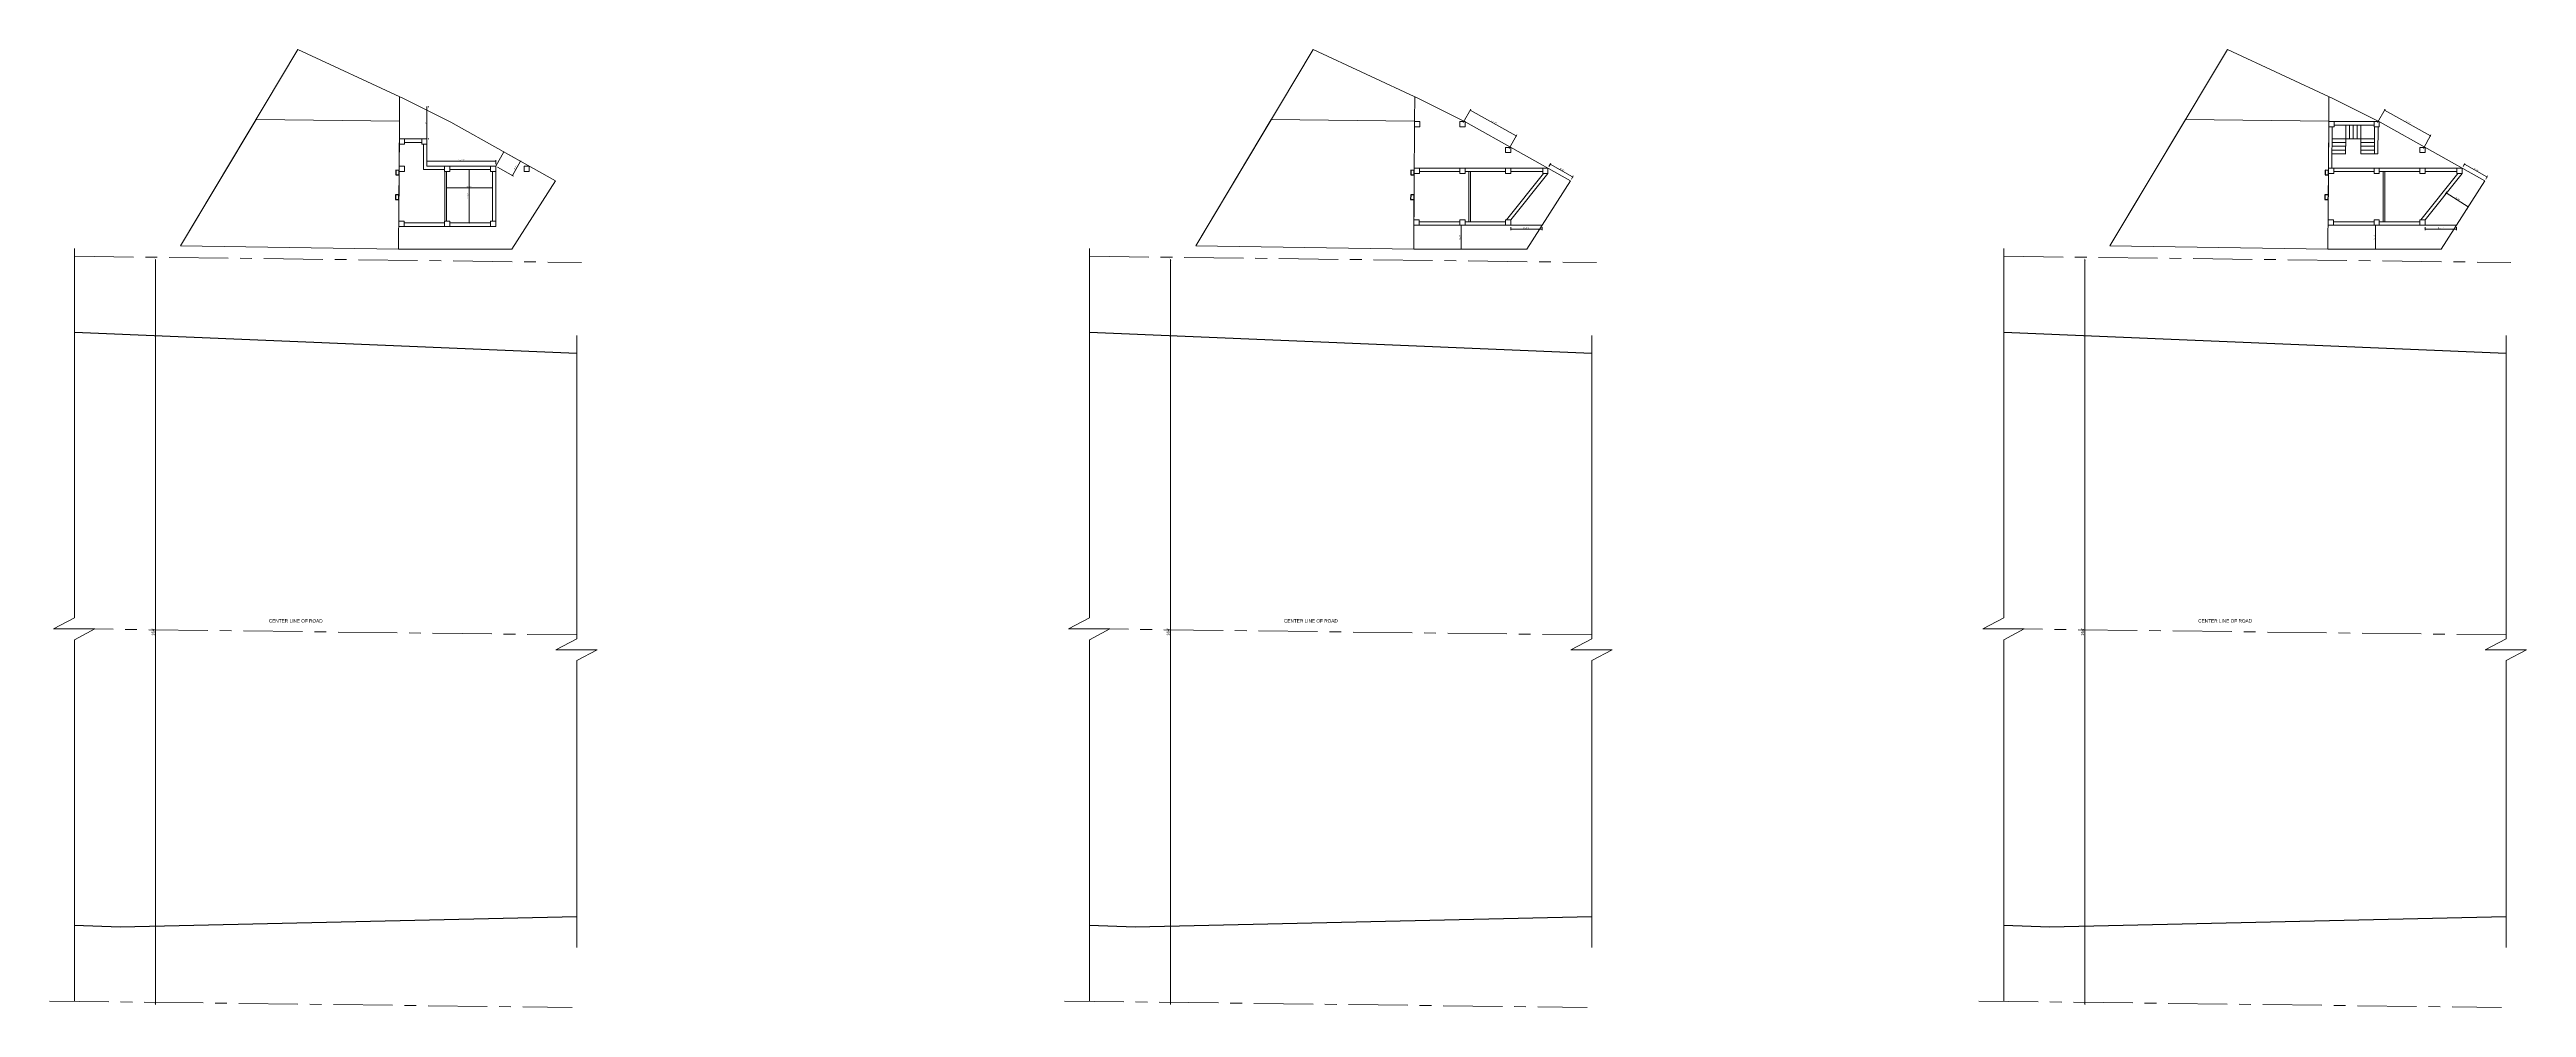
# Model space of a CAD drawing. Header units: inches. Extents: x 4069 to 291496, y -47643 to 12535.
# Drawn here: x 52013 to 58556, y 6206 to 8737 of the extents above; entities that cross this region are included whole.
import ezdxf

# ---------------------------------------------------------------- set-up
doc = ezdxf.new("R2010")
doc.units = ezdxf.units.IN
doc.header["$LTSCALE"] = 5
doc.header["$MEASUREMENT"] = 0
doc.linetypes.add('CENTER', pattern=[2, 1.25, -0.25, 0.25, -0.25])
doc.layers.add('A-WALL', color=7, linetype='Continuous', lineweight=9)
doc.layers.add('DOOR', color=62, linetype='Continuous', lineweight=0)
for name, color, linetype in [('DIM', 5, 'Continuous'), ('TEXT', 6, 'Continuous'), ('WALL', 7, 'Continuous')]:
    doc.layers.add(name, color=color, linetype=linetype)
doc.layers.add('dim line', color=7, linetype='Continuous', lineweight=15, true_color=0xfab2b2)
doc.styles.get("Standard").update_dxf_attribs({"font": 'arial.ttf'})
doc.styles.add('tt', font='stylu.ttf', dxfattribs={"height": 8})
doc.dimstyles.new('Copy(2) of STANDARD', dxfattribs={"dimtxt": 2, "dimasz": 4, "dimexe": 0, "dimexo": 0, "dimgap": 2, "dimtad": 1, "dimdec": 0, "dimzin": 0, "dimdsep": 46, "dimlunit": 3, "dimtxsty": 'tt', "dimblk": 'ARCHTICK', "dimcen": 0.0505, "dimse1": 1, "dimse2": 1, "dimclrd": 5, "dimclre": 5, "dimclrt": 7, "dimadec": 1, "dimazin": 0, "dimtm": 1e-09, "dimtfac": 1, "dimtdec": 0, "dimtofl": 0, "dimtmove": 1, "dimatfit": 3, "dimfxl": 1, "dimtolj": 2, "dimtzin": 0, "dimlwd": 13, "dimarcsym": 0})
doc.dimstyles.new('Standard$0', dxfattribs={"dimtxt": 6, "dimasz": 4, "dimexe": 3, "dimexo": 6, "dimgap": 3, "dimtad": 1, "dimdec": 1, "dimzin": 0, "dimdsep": 46, "dimlunit": 4, "dimtxsty": 'Standard', "dimcen": 0.09, "dimclrd": 6, "dimclre": 6, "dimclrt": 7, "dimadec": 0, "dimazin": 0, "dimtfac": 1, "dimtdec": 1, "dimtix": 1, "dimtofl": 0, "dimtmove": 1, "dimatfit": 3, "dimfxl": 1, "dimtolj": 1, "dimtzin": 0, "dimlwd": 18, "dimlwe": 18, "dimarcsym": 0})

# ---------------------------------------------------------------- blocks, each defined once
blk = doc.blocks.new('_ArchTick')
at = {"color": 0, "linetype": 'ByBlock', "const_width": 0.15}
blk.add_lwpolyline([(-0.5, -0.5), (0.5, 0.5)], dxfattribs=at)
blk = doc.blocks.new('*D1864')
at = {"layer": 'Defpoints', "color": 0, "ltscale": 5, "transparency": 16777216}
for p in [(52748.3, 8182.2), (52292.5, 6214.3), (52724, 6214.3)]:
    blk.add_point(p, dxfattribs=at)
at = {"layer": 'DIM', "color": 5, "lineweight": 13, "ltscale": 5, "transparency": 16777216}
blk.add_line((52292.5, 8182.2), (52292.5, 6214.3), dxfattribs=at)
at = {"layer": 'DIM', "color": 5, "lineweight": 13, "ltscale": 5, "transparency": 16777216, "xscale": 4, "yscale": 4, "zscale": 4}
for p, rotation in [((52292.5, 8182.2), 90), ((52292.5, 6214.3), 270)]:
    blk.add_blockref('_ArchTick', p, dxfattribs=dict(at, rotation=rotation))
at = {"layer": 'DIM', "color": 7, "ltscale": 5, "transparency": 16777216, "insert": (52286.3, 7198.2), "char_height": 8, "attachment_point": 5, "rotation": 90, "style": 'tt'}
blk.add_mtext("\\A2;164'", dxfattribs=at)
blk = doc.blocks.new('oblique')
at = {"color": 0, "lineweight": -2}
blk.add_line((0.25, 0.25), (-0.25, -0.25), dxfattribs=at)
at = {"layer": 'dim line', "lineweight": 9}
for p, q in [((-0.4375, 0), (0.4375, 0)), ((0, 0.4375), (0, -0.4375))]:
    blk.add_line(p, q, dxfattribs=at)
blk = doc.blocks.new('*D1866')
at = {"layer": 'A-WALL', "color": 47, "lineweight": 0, "ltscale": 5, "transparency": 16777216}
for p, q in [((53009.9, 8433.4), (53009.9, 8444.7)), ((53191.6, 8433.4), (53191.6, 8444.7))]:
    blk.add_line(p, q, dxfattribs=at)
at = {"layer": 'A-WALL', "color": 33, "lineweight": 0, "ltscale": 5, "transparency": 16777216}
blk.add_line((53009.9, 8441.7), (53191.6, 8441.7), dxfattribs=at)
at = {"layer": 'Defpoints', "color": 0, "ltscale": 5, "transparency": 16777216}
for p in [(53191.6, 8441.7), (53009.9, 8428.4), (53191.6, 8428.4)]:
    blk.add_point(p, dxfattribs=at)
at = {"layer": 'A-WALL', "color": 33, "lineweight": 0, "ltscale": 5, "transparency": 16777216, "xscale": 2, "yscale": 2, "zscale": 2, "rotation": 180}
blk.add_blockref('oblique', (53009.9, 8441.7), dxfattribs=at)
at = {"layer": 'A-WALL', "color": 33, "lineweight": 0, "ltscale": 5, "transparency": 16777216, "xscale": 2, "yscale": 2, "zscale": 2}
blk.add_blockref('oblique', (53191.6, 8441.7), dxfattribs=at)
at = {"layer": 'A-WALL', "color": 7, "ltscale": 5, "transparency": 16777216, "insert": (53100.8, 8444.4), "char_height": 4.5, "attachment_point": 5}
blk.add_mtext('\\A1;15\'-2"', dxfattribs=at)
blk = doc.blocks.new('_OBLIQUE')
at = {"color": 0, "linetype": 'ByBlock'}
blk.add_line((-0.5, -0.5), (0.5, 0.5), dxfattribs=at)
blk = doc.blocks.new('*D1867')
at = {"layer": 'A-WALL', "color": 47, "lineweight": 0, "ltscale": 5, "transparency": 16777216}
for p, q in [((53217.2, 8463.8), (53259.7, 8439.9)), ((53196, 8425.9), (53238.4, 8402.1))]:
    blk.add_line(p, q, dxfattribs=at)
at = {"layer": 'A-WALL', "color": 33, "lineweight": 0, "ltscale": 5, "transparency": 16777216}
blk.add_line((53235.8, 8403.5), (53257.1, 8441.4), dxfattribs=at)
at = {"layer": 'Defpoints', "color": 0, "ltscale": 5, "transparency": 16777216}
for p in [(53212.9, 8466.2), (53257.1, 8441.4), (53191.6, 8428.4)]:
    blk.add_point(p, dxfattribs=at)
at = {"layer": 'A-WALL', "color": 33, "lineweight": 0, "ltscale": 5, "transparency": 16777216, "xscale": 2, "yscale": 2, "zscale": 2}
for p, rotation in [((53257.1, 8441.4), 60.67918197654677), ((53235.8, 8403.5), 240.6791819765467)]:
    blk.add_blockref('oblique', p, dxfattribs=dict(at, rotation=rotation))
at = {"layer": 'A-WALL', "color": 7, "ltscale": 5, "transparency": 16777216, "insert": (53244, 8423.8), "char_height": 4.5, "attachment_point": 5, "rotation": 60.67918}
blk.add_mtext('\\A1;3\'-7"', dxfattribs=at)
blk = doc.blocks.new('*D1868')
at = {"layer": 'A-WALL', "color": 33, "lineweight": 0, "ltscale": 5, "transparency": 16777216}
blk.add_line((53009.9, 8500.4), (53009.9, 8584.8), dxfattribs=at)
at = {"layer": 'A-WALL', "color": 47, "lineweight": 0, "ltscale": 5, "transparency": 16777216}
for p, q in [((53014.9, 8584.8), (53012.9, 8584.8)), ((53014.9, 8500.4), (53012.9, 8500.4))]:
    blk.add_line(p, q, dxfattribs=at)
at = {"layer": 'Defpoints', "color": 0, "ltscale": 5, "transparency": 16777216}
for p in [(53009.9, 8584.8, -58.2), (53009.9, 8584.8), (53009.9, 8500.4, -58.2)]:
    blk.add_point(p, dxfattribs=at)
at = {"layer": 'A-WALL', "color": 33, "lineweight": 0, "ltscale": 5, "transparency": 16777216, "xscale": 2, "yscale": 2, "zscale": 2}
for p, rotation in [((53009.9, 8584.8), 90), ((53009.9, 8500.4), 270)]:
    blk.add_blockref('oblique', p, dxfattribs=dict(at, rotation=rotation))
at = {"layer": 'A-WALL', "color": 7, "ltscale": 5, "transparency": 16777216, "insert": (53007.2, 8542.6), "char_height": 4.5, "attachment_point": 5, "rotation": 90}
blk.add_mtext("\\A1;7'", dxfattribs=at)
blk = doc.blocks.new('*D1870')
at = {"layer": 'Defpoints', "color": 0, "ltscale": 5, "transparency": 16777216}
for p in [(55429.8, 8182.2), (54974, 6214.3), (55405.5, 6214.3)]:
    blk.add_point(p, dxfattribs=at)
at = {"layer": 'DIM', "color": 5, "lineweight": 13, "ltscale": 5, "transparency": 16777216}
blk.add_line((54974, 8182.2), (54974, 6214.3), dxfattribs=at)
at = {"layer": 'DIM', "color": 5, "lineweight": 13, "ltscale": 5, "transparency": 16777216, "xscale": 4, "yscale": 4, "zscale": 4}
for p, rotation in [((54974, 8182.2), 90), ((54974, 6214.3), 270)]:
    blk.add_blockref('_ArchTick', p, dxfattribs=dict(at, rotation=rotation))
at = {"layer": 'DIM', "color": 7, "ltscale": 5, "transparency": 16777216, "insert": (54967.8, 7198.2), "char_height": 8, "attachment_point": 5, "rotation": 90, "style": 'tt'}
blk.add_mtext("\\A2;164'", dxfattribs=at)
blk = doc.blocks.new('*D1872')
at = {"layer": 'A-WALL', "color": 47, "lineweight": 0, "ltscale": 5, "transparency": 16777216}
for p, q in [((55873.1, 8267.4), (55873.1, 8259.2)), ((55955.8, 8267.4), (55955.8, 8259.2))]:
    blk.add_line(p, q, dxfattribs=at)
at = {"layer": 'A-WALL', "color": 33, "lineweight": 0, "ltscale": 5, "transparency": 16777216}
blk.add_line((55873.1, 8262.2), (55955.8, 8262.2), dxfattribs=at)
at = {"layer": 'Defpoints', "color": 0, "ltscale": 5, "transparency": 16777216}
for p in [(55873.1, 8272.4), (55955.8, 8272.4), (55955.8, 8262.2)]:
    blk.add_point(p, dxfattribs=at)
at = {"layer": 'A-WALL', "color": 33, "lineweight": 0, "ltscale": 5, "transparency": 16777216, "xscale": 2, "yscale": 2, "zscale": 2, "rotation": 180}
blk.add_blockref('oblique', (55873.1, 8262.2), dxfattribs=at)
at = {"layer": 'A-WALL', "color": 33, "lineweight": 0, "ltscale": 5, "transparency": 16777216, "xscale": 2, "yscale": 2, "zscale": 2}
blk.add_blockref('oblique', (55955.8, 8262.2), dxfattribs=at)
at = {"layer": 'A-WALL', "color": 7, "ltscale": 5, "transparency": 16777216, "insert": (55914.5, 8265), "char_height": 4.5, "attachment_point": 5}
blk.add_mtext('\\A1;6\'-11"', dxfattribs=at)
blk = doc.blocks.new('*D1873')
at = {"layer": 'A-WALL', "color": 47, "lineweight": 0, "ltscale": 5, "transparency": 16777216}
for p, q in [((55740, 8272.4), (55739.1, 8272.4)), ((55740, 8209.4), (55739.1, 8209.4))]:
    blk.add_line(p, q, dxfattribs=at)
at = {"layer": 'A-WALL', "color": 33, "lineweight": 0, "ltscale": 5, "transparency": 16777216}
blk.add_line((55742.1, 8272.4), (55742.1, 8209.4), dxfattribs=at)
at = {"layer": 'Defpoints', "color": 0, "ltscale": 5, "transparency": 16777216}
for p in [(55745, 8272.4, -58.2), (55742.1, 8209.4), (55745, 8209.4, -58.2)]:
    blk.add_point(p, dxfattribs=at)
at = {"layer": 'A-WALL', "color": 33, "lineweight": 0, "ltscale": 5, "transparency": 16777216, "xscale": 2, "yscale": 2, "zscale": 2}
for p, rotation in [((55742.1, 8272.4), 90), ((55742.1, 8209.4), 270)]:
    blk.add_blockref('oblique', p, dxfattribs=dict(at, rotation=rotation))
at = {"layer": 'A-WALL', "color": 7, "ltscale": 5, "transparency": 16777216, "insert": (55739.3, 8240.9), "char_height": 4.5, "attachment_point": 5, "rotation": 90}
blk.add_mtext('\\A1;5\'-3"', dxfattribs=at)
blk = doc.blocks.new('*D1874')
at = {"layer": 'A-WALL', "color": 47, "lineweight": 0, "ltscale": 5, "transparency": 16777216}
for p, q in [((55747.5, 8543.4), (55767.4, 8579)), ((55868.6, 8475.5), (55888.5, 8511.1))]:
    blk.add_line(p, q, dxfattribs=at)
at = {"layer": 'A-WALL', "color": 33, "lineweight": 0, "ltscale": 5, "transparency": 16777216}
blk.add_line((55766, 8576.4), (55887, 8508.5), dxfattribs=at)
at = {"layer": 'Defpoints', "color": 0, "ltscale": 5, "transparency": 16777216}
for p in [(55745, 8539, -58.2), (55887, 8508.5), (55866.1, 8471.2, -58.2)]:
    blk.add_point(p, dxfattribs=at)
at = {"layer": 'A-WALL', "color": 33, "lineweight": 0, "ltscale": 5, "transparency": 16777216, "xscale": 2, "yscale": 2, "zscale": 2}
for p, rotation in [((55766, 8576.4), 150.7325255495522), ((55887, 8508.5), 330.7325255495522)]:
    blk.add_blockref('oblique', p, dxfattribs=dict(at, rotation=rotation))
at = {"layer": 'A-WALL', "color": 7, "ltscale": 5, "transparency": 16777216, "insert": (55827.9, 8544.8), "char_height": 4.5, "attachment_point": 5, "rotation": 330.73253}
blk.add_mtext('\\A1;11\'-7"', dxfattribs=at)
blk = doc.blocks.new('*D1875')
at = {"layer": 'A-WALL', "color": 47, "lineweight": 0, "ltscale": 5, "transparency": 16777216}
for p, q in [((55973.6, 8427.5), (55978.3, 8435.9)), ((56033.1, 8394.1), (56037.8, 8402.5))]:
    blk.add_line(p, q, dxfattribs=at)
at = {"layer": 'A-WALL', "color": 33, "lineweight": 0, "ltscale": 5, "transparency": 16777216}
blk.add_line((55976.8, 8433.3), (56036.3, 8399.9), dxfattribs=at)
at = {"layer": 'Defpoints', "color": 0, "ltscale": 5, "transparency": 16777216}
for p in [(55971.1, 8423.1, -58.2), (56030.6, 8389.7, -58.2), (56036.3, 8399.9)]:
    blk.add_point(p, dxfattribs=at)
at = {"layer": 'A-WALL', "color": 33, "lineweight": 0, "ltscale": 5, "transparency": 16777216, "xscale": 2, "yscale": 2, "zscale": 2}
for p, rotation in [((55976.8, 8433.3), 150.6791819765437), ((56036.3, 8399.9), 330.6791819765437)]:
    blk.add_blockref('oblique', p, dxfattribs=dict(at, rotation=rotation))
at = {"layer": 'A-WALL', "color": 7, "ltscale": 5, "transparency": 16777216, "insert": (56008, 8419), "char_height": 4.5, "attachment_point": 5, "rotation": 330.67918}
blk.add_mtext('\\A1;5\'-8"', dxfattribs=at)
blk = doc.blocks.new('*D1880')
at = {"layer": 'Defpoints', "color": 0, "ltscale": 5, "transparency": 16777216}
for p in [(57844.9, 8182.2), (57389.1, 6214.3), (57820.6, 6214.3)]:
    blk.add_point(p, dxfattribs=at)
at = {"layer": 'DIM', "color": 5, "lineweight": 13, "ltscale": 5, "transparency": 16777216}
blk.add_line((57389.1, 8182.2), (57389.1, 6214.3), dxfattribs=at)
at = {"layer": 'DIM', "color": 5, "lineweight": 13, "ltscale": 5, "transparency": 16777216, "xscale": 4, "yscale": 4, "zscale": 4}
for p, rotation in [((57389.1, 8182.2), 90), ((57389.1, 6214.3), 270)]:
    blk.add_blockref('_ArchTick', p, dxfattribs=dict(at, rotation=rotation))
at = {"layer": 'DIM', "color": 7, "ltscale": 5, "transparency": 16777216, "insert": (57382.9, 7198.2), "char_height": 8, "attachment_point": 5, "rotation": 90, "style": 'tt'}
blk.add_mtext("\\A2;164'", dxfattribs=at)
blk = doc.blocks.new('*D1882')
at = {"layer": 'A-WALL', "color": 47, "lineweight": 0, "ltscale": 5, "transparency": 16777216}
for p, q in [((58288.2, 8267.4), (58288.2, 8259.2)), ((58370.9, 8267.4), (58370.9, 8259.2))]:
    blk.add_line(p, q, dxfattribs=at)
at = {"layer": 'A-WALL', "color": 33, "lineweight": 0, "ltscale": 5, "transparency": 16777216}
blk.add_line((58288.2, 8262.2), (58370.9, 8262.2), dxfattribs=at)
at = {"layer": 'Defpoints', "color": 0, "ltscale": 5, "transparency": 16777216}
for p in [(58288.2, 8272.4), (58370.9, 8272.4), (58370.9, 8262.2)]:
    blk.add_point(p, dxfattribs=at)
at = {"layer": 'A-WALL', "color": 33, "lineweight": 0, "ltscale": 5, "transparency": 16777216, "xscale": 2, "yscale": 2, "zscale": 2, "rotation": 180}
blk.add_blockref('oblique', (58288.2, 8262.2), dxfattribs=at)
at = {"layer": 'A-WALL', "color": 33, "lineweight": 0, "ltscale": 5, "transparency": 16777216, "xscale": 2, "yscale": 2, "zscale": 2}
blk.add_blockref('oblique', (58370.9, 8262.2), dxfattribs=at)
at = {"layer": 'A-WALL', "color": 7, "ltscale": 5, "transparency": 16777216, "insert": (58329.6, 8265), "char_height": 4.5, "attachment_point": 5}
blk.add_mtext('\\A1;6\'-11"', dxfattribs=at)
blk = doc.blocks.new('*D1877')
at = {"layer": 'A-WALL', "color": 47, "lineweight": 0, "ltscale": 5, "transparency": 16777216}
for p, q in [((58155.1, 8272.4), (58154.2, 8272.4)), ((58155.1, 8209.4), (58154.2, 8209.4))]:
    blk.add_line(p, q, dxfattribs=at)
at = {"layer": 'A-WALL', "color": 33, "lineweight": 0, "ltscale": 5, "transparency": 16777216}
blk.add_line((58157.2, 8272.4), (58157.2, 8209.4), dxfattribs=at)
at = {"layer": 'Defpoints', "color": 0, "ltscale": 5, "transparency": 16777216}
for p in [(58160.1, 8272.4, -58.2), (58157.2, 8209.4), (58160.1, 8209.4, -58.2)]:
    blk.add_point(p, dxfattribs=at)
at = {"layer": 'A-WALL', "color": 33, "lineweight": 0, "ltscale": 5, "transparency": 16777216, "xscale": 2, "yscale": 2, "zscale": 2}
for p, rotation in [((58157.2, 8272.4), 90), ((58157.2, 8209.4), 270)]:
    blk.add_blockref('oblique', p, dxfattribs=dict(at, rotation=rotation))
at = {"layer": 'A-WALL', "color": 7, "ltscale": 5, "transparency": 16777216, "insert": (58154.4, 8240.9), "char_height": 4.5, "attachment_point": 5, "rotation": 90}
blk.add_mtext('\\A1;5\'-3"', dxfattribs=at)
blk = doc.blocks.new('*D1878')
at = {"layer": 'A-WALL', "color": 47, "lineweight": 0, "ltscale": 5, "transparency": 16777216}
for p, q in [((58162.6, 8543.4), (58182.5, 8579)), ((58283.7, 8475.5), (58303.6, 8511.1))]:
    blk.add_line(p, q, dxfattribs=at)
at = {"layer": 'A-WALL', "color": 33, "lineweight": 0, "ltscale": 5, "transparency": 16777216}
blk.add_line((58181.1, 8576.4), (58302.1, 8508.5), dxfattribs=at)
at = {"layer": 'Defpoints', "color": 0, "ltscale": 5, "transparency": 16777216}
for p in [(58160.1, 8539, -58.2), (58302.1, 8508.5), (58281.2, 8471.2, -58.2)]:
    blk.add_point(p, dxfattribs=at)
at = {"layer": 'A-WALL', "color": 33, "lineweight": 0, "ltscale": 5, "transparency": 16777216, "xscale": 2, "yscale": 2, "zscale": 2}
for p, rotation in [((58181.1, 8576.4), 150.7325255495522), ((58302.1, 8508.5), 330.7325255495522)]:
    blk.add_blockref('oblique', p, dxfattribs=dict(at, rotation=rotation))
at = {"layer": 'A-WALL', "color": 7, "ltscale": 5, "transparency": 16777216, "insert": (58242.9, 8544.8), "char_height": 4.5, "attachment_point": 5, "rotation": 330.73253}
blk.add_mtext('\\A1;11\'-7"', dxfattribs=at)
blk = doc.blocks.new('*D1879')
at = {"layer": 'A-WALL', "color": 47, "lineweight": 0, "ltscale": 5, "transparency": 16777216}
for p, q in [((58388.7, 8427.5), (58393.4, 8435.9)), ((58448.2, 8394.1), (58452.9, 8402.5))]:
    blk.add_line(p, q, dxfattribs=at)
at = {"layer": 'A-WALL', "color": 33, "lineweight": 0, "ltscale": 5, "transparency": 16777216}
blk.add_line((58391.9, 8433.3), (58451.4, 8399.9), dxfattribs=at)
at = {"layer": 'Defpoints', "color": 0, "ltscale": 5, "transparency": 16777216}
for p in [(58386.2, 8423.1, -58.2), (58445.7, 8389.7, -58.2), (58451.4, 8399.9)]:
    blk.add_point(p, dxfattribs=at)
at = {"layer": 'A-WALL', "color": 33, "lineweight": 0, "ltscale": 5, "transparency": 16777216, "xscale": 2, "yscale": 2, "zscale": 2}
for p, rotation in [((58391.9, 8433.3), 150.6791819765437), ((58451.4, 8399.9), 330.6791819765437)]:
    blk.add_blockref('oblique', p, dxfattribs=dict(at, rotation=rotation))
at = {"layer": 'A-WALL', "color": 7, "ltscale": 5, "transparency": 16777216, "insert": (58423, 8419), "char_height": 4.5, "attachment_point": 5, "rotation": 330.67918}
blk.add_mtext('\\A1;5\'-8"', dxfattribs=at)
blk = doc.blocks.new('*D1886')
at = {"layer": 'A-WALL', "color": 47, "lineweight": 0, "ltscale": 5, "transparency": 16777216}
for p, q in [((58339.9, 8352), (58345.3, 8360.4)), ((58398, 8314.9), (58403.4, 8323.3))]:
    blk.add_line(p, q, dxfattribs=at)
at = {"layer": 'A-WALL', "color": 33, "lineweight": 0, "ltscale": 5, "transparency": 16777216}
blk.add_line((58343.7, 8357.9), (58401.8, 8320.8), dxfattribs=at)
at = {"layer": 'Defpoints', "color": 0, "ltscale": 5, "transparency": 16777216}
for p in [(58337.2, 8347.7, -58.2), (58395.3, 8310.7, -58.2), (58401.8, 8320.8)]:
    blk.add_point(p, dxfattribs=at)
at = {"layer": 'A-WALL', "color": 33, "lineweight": 0, "ltscale": 5, "transparency": 16777216, "xscale": 2, "yscale": 2, "zscale": 2}
for p, rotation in [((58343.7, 8357.9), 147.4840471670188), ((58401.8, 8320.8), 327.4840471670189)]:
    blk.add_blockref('oblique', p, dxfattribs=dict(at, rotation=rotation))
at = {"layer": 'A-WALL', "color": 7, "ltscale": 5, "transparency": 16777216, "insert": (58374.2, 8341.7), "char_height": 4.5, "attachment_point": 5, "rotation": 327.48405}
blk.add_mtext('\\A1;5\'-9"', dxfattribs=at)
blk = doc.blocks.new('*D1892')
at = {"layer": 'A-WALL', "color": 47, "lineweight": 0, "ltscale": 5, "transparency": 16777216}
for p, q in [((53119.1, 8419.4), (53118.4, 8419.4)), ((53119.1, 8278.4), (53118.4, 8278.4))]:
    blk.add_line(p, q, dxfattribs=at)
at = {"layer": 'A-WALL', "color": 33, "lineweight": 0, "ltscale": 5, "transparency": 16777216}
blk.add_line((53121.4, 8419.4), (53121.4, 8278.4), dxfattribs=at)
at = {"layer": 'Defpoints', "color": 0, "ltscale": 5, "transparency": 16777216}
for p in [(53124.1, 8419.4, -58.2), (53121.4, 8278.4), (53124.1, 8278.4, -58.2)]:
    blk.add_point(p, dxfattribs=at)
at = {"layer": 'A-WALL', "color": 33, "lineweight": 0, "ltscale": 5, "transparency": 16777216, "xscale": 2, "yscale": 2, "zscale": 2}
for p, rotation in [((53121.4, 8419.4), 90), ((53121.4, 8278.4), 270)]:
    blk.add_blockref('oblique', p, dxfattribs=dict(at, rotation=rotation))
at = {"layer": 'A-WALL', "color": 7, "ltscale": 5, "transparency": 16777216, "insert": (53118.6, 8348.9), "char_height": 4.5, "attachment_point": 5, "rotation": 90}
blk.add_mtext('\\A1;11\'-9"', dxfattribs=at)
blk = doc.blocks.new('*D1893')
at = {"layer": 'A-WALL', "color": 47, "lineweight": 0, "ltscale": 5, "transparency": 16777216}
for p, q in [((53061.7, 8353.9), (53061.7, 8374.3)), ((53182.6, 8353.9), (53182.6, 8374.3))]:
    blk.add_line(p, q, dxfattribs=at)
at = {"layer": 'A-WALL', "color": 33, "lineweight": 0, "ltscale": 5, "transparency": 16777216}
blk.add_line((53061.7, 8371.3), (53182.6, 8371.3), dxfattribs=at)
at = {"layer": 'Defpoints', "color": 0, "ltscale": 5, "transparency": 16777216}
for p in [(53061.7, 8348.9, -58.2), (53182.6, 8371.3), (53182.6, 8348.9, -58.2)]:
    blk.add_point(p, dxfattribs=at)
at = {"layer": 'A-WALL', "color": 33, "lineweight": 0, "ltscale": 5, "transparency": 16777216, "xscale": 2, "yscale": 2, "zscale": 2, "rotation": 180}
blk.add_blockref('oblique', (53061.7, 8371.3), dxfattribs=at)
at = {"layer": 'A-WALL', "color": 33, "lineweight": 0, "ltscale": 5, "transparency": 16777216, "xscale": 2, "yscale": 2, "zscale": 2}
blk.add_blockref('oblique', (53182.6, 8371.3), dxfattribs=at)
at = {"layer": 'A-WALL', "color": 7, "ltscale": 5, "transparency": 16777216, "insert": (53122.2, 8374.1), "char_height": 4.5, "attachment_point": 5}
blk.add_mtext('\\A1;10\'-1"', dxfattribs=at)

msp = doc.modelspace()

# ---------------------------------------------------------------- linework, layer by layer
for p, q in [((52078.82346, 7989.57995, -31.2793), (53405.57797, 7934.60523, -59.12383)), ((54760.32241, 7989.57995, -31.2793), (56087.07692, 7934.60523, -59.12383)), ((57175.41783, 7989.57995, -31.2793), (58502.17234, 7934.60523, -59.12383)), ((52199.1732, 6417.79223, 1.516), (52078.82346, 6422.95883, 1.516)), ((53405.57797, 6445.8675, 1.516), (52199.1732, 6417.79223, 1.516)), ((54880.67215, 6417.79223, 1.516), (54760.32241, 6422.95883, 1.516)), ((56087.07692, 6445.8675, 1.516), (54880.67215, 6417.79223, 1.516)), ((57295.76757, 6417.79223, 1.516), (57175.41783, 6422.95883, 1.516)), ((58502.17234, 6445.8675, 1.516), (57295.76757, 6417.79223, 1.516))]:
    msp.add_line(p, q)
at = {"layer": 'A-WALL', "ltscale": 5}
for p, q in [((52937.20404, 8547.35725), (52937.62787, 8612.26841)), ((55618.70299, 8547.35725), (55619.12681, 8612.26841)), ((58033.79842, 8547.35725), (58034.22224, 8612.26841)), ((58033.69823, 8532.01265), (58032.98721, 8423.11597)), ((58038.24647, 8532.01265), (58033.69823, 8532.01265)), ((58042.69842, 8532.01265), (58041.98702, 8423.05721)), ((58047.78964, 8546.01265), (58153.14086, 8546.01265)), ((58047.78964, 8537.01265), (58153.14086, 8537.01265)), ((58078.49678, 8501.01265), (58078.49678, 8537.01265)), ((58088.49678, 8501.01265), (58088.49678, 8537.01265)), ((58098.49678, 8501.01265), (58098.49678, 8537.01265)), ((58108.49678, 8501.01265), (58108.49678, 8537.01265)), ((58118.49678, 8501.01265), (58118.49678, 8537.01265)), ((58154.69995, 8532.01265), (58154.23638, 8461.01265)), ((58163.69976, 8531.95389), (58163.23619, 8460.95389)), ((52936.42707, 8428.35756), (52936.89716, 8500.35569)), ((52936.8384, 8491.35569), (52936.89716, 8491.35569)), ((52936.89716, 8500.35569), (53009.92863, 8500.35569)), ((52950.89716, 8491.35569), (52995.92863, 8491.35569)), ((53000.92863, 8486.35569), (53000.92863, 8419.35756)), ((53009.92863, 8500.35569), (53009.92863, 8428.35756)), ((53191.61262, 8428.35756), (53212.87814, 8466.22004)), ((58078.49678, 8501.01265), (58042.49601, 8501.01265)), ((58078.49678, 8491.01265), (58042.49601, 8491.01265)), ((58078.49678, 8481.01265), (58042.49601, 8481.01265)), ((58078.49678, 8471.01265), (58042.49601, 8471.01265)), ((58078.49678, 8461.01265), (58042.49601, 8461.01265)), ((58078.49678, 8501.01265), (58078.23561, 8461.01265)), ((58078.49678, 8501.01265), (58118.49678, 8501.01265)), ((58118.49678, 8501.01265), (58118.49678, 8461.01265)), ((58154.49755, 8501.01265), (58118.49678, 8501.01265)), ((58154.49755, 8491.01265), (58118.49678, 8491.01265)), ((58154.49755, 8481.01265), (58118.49678, 8481.01265)), ((58154.49755, 8471.01265), (58118.49678, 8471.01265)), ((58154.49755, 8461.01265), (58118.49678, 8461.01265)), ((58163.23619, 8460.95389), (58154.49755, 8461.01265)), ((52935.38896, 8269.36445), (52936.42707, 8428.35756)), ((52936.42707, 8423.35756), (52936.39442, 8423.35756)), ((53000.92863, 8419.35756), (53056.54649, 8419.35756)), ((53009.92863, 8428.35756), (53191.61262, 8428.35756)), ((53057.24046, 8414.35756), (53057.24046, 8283.36445)), ((53061.74046, 8414.35756), (53061.74046, 8283.36445)), ((53070.54649, 8419.35756), (53177.61262, 8419.35756)), ((53182.61262, 8414.35756), (53182.61262, 8283.36445)), ((53191.61262, 8428.35756), (53191.61262, 8269.36445)), ((55617.92602, 8418.11597), (55617.89337, 8418.11597)), ((55631.89179, 8414.11597), (55738.04544, 8414.11597)), ((55752.04544, 8414.11597), (55859.11157, 8414.11597)), ((55762.10002, 8414.11597), (55762.10002, 8281.36445)), ((55766.60002, 8414.11597), (55766.60002, 8281.36445)), ((55959.60538, 8409.11597), (55861.59466, 8286.36445)), ((55873.11157, 8414.11597), (55957.12228, 8414.11597)), ((55915.66885, 8209.36445), (56030.62384, 8389.69682)), ((58033.02144, 8418.11597), (58032.98879, 8418.11597)), ((58046.98721, 8414.11597), (58153.14086, 8414.11597)), ((58077.98817, 8423.11597), (58077.98625, 8422.82216)), ((58167.14086, 8414.11597), (58274.20699, 8414.11597)), ((58177.19544, 8414.11597), (58177.19544, 8281.36445)), ((58181.69544, 8414.11597), (58181.69544, 8281.36445)), ((58374.7008, 8409.11597), (58276.69008, 8286.36445)), ((58288.20699, 8414.11597), (58372.2177, 8414.11597)), ((58330.76427, 8209.36445), (58445.71926, 8389.69682)), ((53191.61262, 8269.36445), (52935.38896, 8269.36445)), ((52935.48037, 8278.36445), (52935.44772, 8278.36445)), ((53056.54649, 8278.36445), (52949.48037, 8278.36445)), ((53177.61262, 8278.36445), (53070.54649, 8278.36445)), ((55873.11157, 8272.36445), (55616.9075, 8272.36445)), ((55616.97932, 8281.36445), (55616.94667, 8281.36445)), ((55738.04544, 8281.36445), (55630.99891, 8281.36445)), ((55859.11157, 8281.36445), (55752.04544, 8281.36445)), ((55873.11157, 8272.36445), (55955.82894, 8272.36445)), ((58288.20699, 8272.36445), (58032.00292, 8272.36445)), ((58032.07474, 8281.36445), (58032.0421, 8281.36445)), ((58153.14086, 8281.36445), (58046.09433, 8281.36445)), ((58274.20699, 8281.36445), (58167.14086, 8281.36445)), ((58288.20699, 8272.36445), (58370.92436, 8272.36445)), ((52934.99721, 8209.36445), (53234.1699, 8209.36445)), ((55616.49616, 8209.36445), (55915.66885, 8209.36445)), ((58031.59158, 8209.36445), (58330.76427, 8209.36445))]:
    msp.add_line(p, q, dxfattribs=at)
at = {"layer": 'A-WALL', "linetype": 'CENTER', "ltscale": 25}
for p, q in [((52078.82346, 8190.40722), (53417.69918, 8173.91329)), ((54760.32241, 8190.40722), (56099.19813, 8173.91329)), ((57175.41783, 8190.40722), (58514.29356, 8173.91329)), ((52025.00375, 7206.99558), (53405.57797, 7189.98795)), ((54706.5027, 7206.99558), (56087.07692, 7189.98795)), ((57121.59812, 7206.99558), (58502.17234, 7189.98795)), ((52012.88253, 6223.07024), (53393.45675, 6206.06261)), ((54694.38148, 6223.07024), (56074.9557, 6206.06261)), ((57109.4769, 6223.07024), (58490.05112, 6206.06261))]:
    msp.add_line(p, q, dxfattribs=at)
at = {"layer": 'A-WALL', "ltscale": 5, "elevation": -58.16904}
for points in [[(52669.18759, 8736.54592), (52359.06207, 8218.00834), (52934.99721, 8209.36445), (53234.1699, 8209.36445), (53349.12489, 8389.69682), (53073.031, 8544.76542), (52949.66592, 8606.69525)], [(55350.68654, 8736.54592), (55040.56102, 8218.00834), (55616.49616, 8209.36445), (55915.66885, 8209.36445), (56030.62384, 8389.69682), (55754.52995, 8544.76542), (55631.16487, 8606.69525)], [(57765.78196, 8736.54592), (57455.65644, 8218.00834), (58031.59158, 8209.36445), (58330.76427, 8209.36445), (58445.71926, 8389.69682), (58169.62538, 8544.76542), (58046.26029, 8606.69525)], [(55618.69421, 8546.01265), (55632.69421, 8546.01265), (55632.69421, 8532.01265), (55618.69421, 8532.01265)], [(55738.04544, 8546.01265), (55752.04544, 8546.01265), (55752.04544, 8532.01265), (55738.04544, 8532.01265)], [(58033.78964, 8546.01265), (58047.78964, 8546.01265), (58047.78964, 8532.01265), (58033.78964, 8532.01265)], [(58153.14086, 8546.01265), (58167.14086, 8546.01265), (58167.14086, 8532.01265), (58153.14086, 8532.01265)], [(52936.89716, 8500.35569), (52950.89716, 8500.35569), (52950.89716, 8486.35569), (52936.89716, 8486.35569)], [(52995.92863, 8500.35569), (53009.92863, 8500.35569), (53009.92863, 8486.35569), (52995.92863, 8486.35569)], [(55859.11157, 8478.16386), (55873.11157, 8478.16386), (55873.11157, 8464.16386), (55859.11157, 8464.16386)], [(58274.20699, 8478.16386), (58288.20699, 8478.16386), (58288.20699, 8464.16386), (58274.20699, 8464.16386)], [(52936.42707, 8428.35756), (52950.42707, 8428.35756), (52950.42707, 8414.35756), (52936.42707, 8414.35756)], [(53056.54649, 8428.35756), (53070.54649, 8428.35756), (53070.54649, 8414.35756), (53056.54649, 8414.35756)], [(53177.61262, 8428.35756), (53191.61262, 8428.35756), (53191.61262, 8414.35756), (53177.61262, 8414.35756)], [(53266.29088, 8428.35756), (53280.29088, 8428.35756), (53280.29088, 8414.35756), (53266.29088, 8414.35756)], [(55616.9075, 8272.36445), (55617.89179, 8423.11597), (55971.12228, 8423.11597), (55971.12228, 8409.11597), (55873.11157, 8286.36445), (55873.11157, 8272.36445)], [(55617.89179, 8423.11597), (55631.89179, 8423.11597), (55631.89179, 8409.11597), (55617.89179, 8409.11597)], [(55738.04544, 8423.11597), (55752.04544, 8423.11597), (55752.04544, 8409.11597), (55738.04544, 8409.11597)], [(55859.11157, 8423.11597), (55873.11157, 8423.11597), (55873.11157, 8409.11597), (55859.11157, 8409.11597)], [(55957.12228, 8423.11597), (55971.12228, 8423.11597), (55971.12228, 8409.11597), (55957.12228, 8409.11597)], [(58032.00292, 8272.36445), (58032.98721, 8423.11597), (58386.2177, 8423.11597), (58386.2177, 8409.11597), (58288.20699, 8286.36445), (58288.20699, 8272.36445)], [(58032.98721, 8423.11597), (58046.98721, 8423.11597), (58046.98721, 8409.11597), (58032.98721, 8409.11597)], [(58153.14086, 8423.11597), (58167.14086, 8423.11597), (58167.14086, 8409.11597), (58153.14086, 8409.11597)], [(58274.20699, 8423.11597), (58288.20699, 8423.11597), (58288.20699, 8409.11597), (58274.20699, 8409.11597)], [(58372.2177, 8423.11597), (58386.2177, 8423.11597), (58386.2177, 8409.11597), (58372.2177, 8409.11597)], [(52935.48037, 8283.36445), (52949.48037, 8283.36445), (52949.48037, 8269.36445), (52935.48037, 8269.36445)], [(53056.54649, 8283.36445), (53070.54649, 8283.36445), (53070.54649, 8269.36445), (53056.54649, 8269.36445)], [(53177.61262, 8283.36445), (53191.61262, 8283.36445), (53191.61262, 8269.36445), (53177.61262, 8269.36445)], [(55616.99891, 8286.36445), (55630.99891, 8286.36445), (55630.99891, 8272.36445), (55616.99891, 8272.36445)], [(55738.04544, 8286.36445), (55752.04544, 8286.36445), (55752.04544, 8272.36445), (55738.04544, 8272.36445)], [(55859.11157, 8286.36445), (55873.11157, 8286.36445), (55873.11157, 8272.36445), (55859.11157, 8272.36445)], [(58032.09433, 8286.36445), (58046.09433, 8286.36445), (58046.09433, 8272.36445), (58032.09433, 8272.36445)], [(58153.14086, 8286.36445), (58167.14086, 8286.36445), (58167.14086, 8272.36445), (58153.14086, 8272.36445)], [(58274.20699, 8286.36445), (58288.20699, 8286.36445), (58288.20699, 8272.36445), (58274.20699, 8272.36445)]]:
    msp.add_lwpolyline(points, close=True, dxfattribs=at)
at = {"layer": 'A-WALL', "linetype": 'Continuous', "ltscale": 5}
for points, elevation in [([(52078.82346, 8210.88055), (52078.82346, 7235.01007), (52023.23374, 7206.07424), (52132.49668, 7205.82424), (52078.82346, 7177.21527), (52078.82346, 6222.25789)], -31.2793), ([(54760.32241, 8210.88055), (54760.32241, 7235.01007), (54704.73269, 7206.07424), (54813.99563, 7205.82424), (54760.32241, 7177.21527), (54760.32241, 6222.25789)], -31.2793), ([(57175.41783, 8210.88055), (57175.41783, 7235.01007), (57119.82811, 7206.07424), (57229.09105, 7205.82424), (57175.41783, 7177.21527), (57175.41783, 6222.25789)], -31.2793), ([(53405.57797, 7981.45409), (53405.57797, 7180.03535), (53349.98824, 7151.09953), (53459.25118, 7150.84953), (53405.57797, 7122.24056), (53405.57797, 6364.80426)], -59.12383), ([(56087.07692, 7981.45409), (56087.07692, 7180.03535), (56031.48719, 7151.09953), (56140.75013, 7150.84953), (56087.07692, 7122.24056), (56087.07692, 6364.80426)], -59.12383), ([(58502.17234, 7981.45409), (58502.17234, 7180.03535), (58446.58261, 7151.09953), (58555.84555, 7150.84953), (58502.17234, 7122.24056), (58502.17234, 6364.80426)], -59.12383)]:
    msp.add_lwpolyline(points, dxfattribs=dict(at, elevation=elevation))
at = {"layer": 'DOOR', "lineweight": 13, "elevation": -58.16904}
for points in [[(52359.06207, 8218.00834), (52934.99721, 8209.36445), (52937.20404, 8547.35725), (52558.72872, 8551.85595)], [(55040.56102, 8218.00834), (55616.49616, 8209.36445), (55618.70299, 8547.35725), (55240.22767, 8551.85595)], [(57455.65644, 8218.00834), (58031.59158, 8209.36445), (58033.79842, 8547.35725), (57655.32309, 8551.85595)]]:
    msp.add_lwpolyline(points, close=True, dxfattribs=at)
at = {"layer": 'WALL', "color": 2, "linetype": 'ByBlock', "ltscale": 5, "elevation": -58.16904}
for points in [[(52927.3558, 8417.47168), (52927.27745, 8405.4717), (52936.27689, 8405.35759), (52936.35524, 8417.35756)], [(55608.85475, 8417.47168), (55608.7764, 8405.4717), (55617.77584, 8405.35759), (55617.85419, 8417.35756)], [(58023.95017, 8417.47168), (58023.87182, 8405.4717), (58032.87126, 8405.35759), (58032.94962, 8417.35756)], [(52926.9314, 8352.47183), (52926.85305, 8340.47186), (52935.85249, 8340.35775), (52935.93084, 8352.35772)], [(55608.43035, 8352.47183), (55608.352, 8340.47186), (55617.35144, 8340.35775), (55617.42979, 8352.35772)], [(58023.52577, 8352.47183), (58023.44742, 8340.47186), (58032.44686, 8340.35775), (58032.52522, 8352.35772)]]:
    msp.add_lwpolyline(points, close=True, dxfattribs=at)

# ---------------------------------------------------------------- texts
at = {"layer": 'TEXT', "lineweight": 70, "style": 'tt'}
for p in [(52592.16071, 7222.80047, -58.16904), (55273.65966, 7222.80047, -58.16904), (57688.75508, 7222.80047, -58.16904)]:
    msp.add_text('CENTER LINE OF ROAD ', height=9, dxfattribs=at).set_placement(p)

# ---------------------------------------------------------------- dimensions: what is measured, and where the dimension line sits
at = {"layer": 'A-WALL', "ltscale": 5}
for base, p1, p2, picture, middle in [((53009.92863, 8584.80447), (53009.92863, 8500.35569, -58.16904), (53009.92863, 8584.80447, -58.16904), '*D1868', (53007.17863, 8542.58008)), ((53121.44602, 8278.36445), (53124.07956, 8419.35756, -58.16904), (53124.07956, 8278.36445, -58.16904), '*D1892', (53118.64844, 8348.86101)), ((55742.12144, 8209.36445), (55745.04544, 8272.36445, -58.16904), (55745.04544, 8209.36445, -58.16904), '*D1873', (55739.32233, 8240.86445)), ((58157.21686, 8209.36445), (58160.14086, 8272.36445, -58.16904), (58160.14086, 8209.36445, -58.16904), '*D1877', (58154.41775, 8240.86445))]:
    dim = msp.add_linear_dim(base=base, p1=p1, p2=p2, angle=90, dimstyle='Standard$0', override={"dimtxt": 4.5, "dimasz": 2, "dimexo": 5, "dimgap": 0.5, "dimdec": 0, "dimzin": 12, "dimpost": '\\X', "dimblk": 'oblique', "dimcen": 3, "dimclrd": 33, "dimclre": 47, "dimtfac": 0.5, "dimtdec": 0, "dimfxl": 3, "dimlwd": 0, "dimlwe": 0}, dxfattribs=at)
    dim.commit()
    dim.dimension.update_dxf_attribs({"geometry": picture, "text_midpoint": middle})
for p1, p2, distance, picture, middle in [((55745.04544, 8539.01265, -58.16904), (55866.11157, 8471.16386, -58.16904), 42.80554, '*D1874', (55827.85453, 8544.83652)), ((58160.14086, 8539.01265, -58.16904), (58281.20699, 8471.16386, -58.16904), 42.80554, '*D1878', (58242.94995, 8544.83652)), ((53191.61262, 8428.35756), (53212.87814, 8466.22004), -50.68831, '*D1867', (53243.99956, 8423.83749)), ((55971.12228, 8423.11597, -58.16904), (56030.62384, 8389.69682, -58.16904), 11.65645, '*D1875', (56007.95118, 8419.00874)), ((58386.2177, 8423.11597, -58.16904), (58445.71926, 8389.69682, -58.16904), 11.65645, '*D1879', (58423.04661, 8419.00874)), ((58337.21235, 8347.74021, -58.16904), (58395.34918, 8310.6802, -58.16904), 12.01685, '*D1886', (58374.24403, 8341.70235))]:
    dim = msp.add_aligned_dim(p1=p1, p2=p2, distance=distance, dimstyle='Standard$0', override={"dimtxt": 4.5, "dimasz": 2, "dimexo": 5, "dimgap": 0.5, "dimdec": 0, "dimzin": 12, "dimpost": '\\X', "dimblk": 'oblique', "dimcen": 3, "dimclrd": 33, "dimclre": 47, "dimtfac": 0.5, "dimtdec": 0, "dimfxl": 3, "dimlwd": 0, "dimlwe": 0}, dxfattribs=at)
    dim.commit()
    dim.dimension.update_dxf_attribs({"geometry": picture, "text_midpoint": middle})
for base, p1, p2, picture, middle in [((53191.61262, 8441.65206), (53009.92863, 8428.35756), (53191.61262, 8428.35756), '*D1866', (53100.77062, 8444.44964)), ((53182.61262, 8371.33987), (53061.74046, 8348.86101, -58.16904), (53182.61262, 8348.86101, -58.16904), '*D1893', (53122.17654, 8374.13745)), ((55955.82894, 8262.24844), (55873.11157, 8272.36445), (55955.82894, 8272.36445), '*D1872', (55914.47025, 8265.04602)), ((58370.92436, 8262.24844), (58288.20699, 8272.36445), (58370.92436, 8272.36445), '*D1882', (58329.56567, 8265.04602))]:
    dim = msp.add_linear_dim(base=base, p1=p1, p2=p2, dimstyle='Standard$0', override={"dimtxt": 4.5, "dimasz": 2, "dimexo": 5, "dimgap": 0.5, "dimdec": 0, "dimzin": 12, "dimpost": '\\X', "dimblk": 'oblique', "dimcen": 3, "dimclrd": 33, "dimclre": 47, "dimtfac": 0.5, "dimtdec": 0, "dimfxl": 3, "dimlwd": 0, "dimlwe": 0}, dxfattribs=at)
    dim.commit()
    dim.dimension.update_dxf_attribs({"geometry": picture, "text_midpoint": middle})
at = {"layer": 'DIM', "ltscale": 5}
for base, p1, p2, picture, middle in [((52292.50012, 6214.30958), (52748.26132, 8182.16026), (52724.01889, 6214.30958), '*D1864', (52286.32149, 7198.23492)), ((54973.99907, 6214.30958), (55429.76027, 8182.16026), (55405.51784, 6214.30958), '*D1870', (54967.82044, 7198.23492)), ((57389.09449, 6214.30958), (57844.85569, 8182.16026), (57820.61326, 6214.30958), '*D1880', (57382.91587, 7198.23492))]:
    dim = msp.add_linear_dim(base=base, p1=p1, p2=p2, angle=90, dimstyle='Copy(2) of STANDARD', dxfattribs=at)
    dim.commit()
    dim.dimension.update_dxf_attribs({"geometry": picture, "text_midpoint": middle})

doc.saveas('drawing.dxf')
